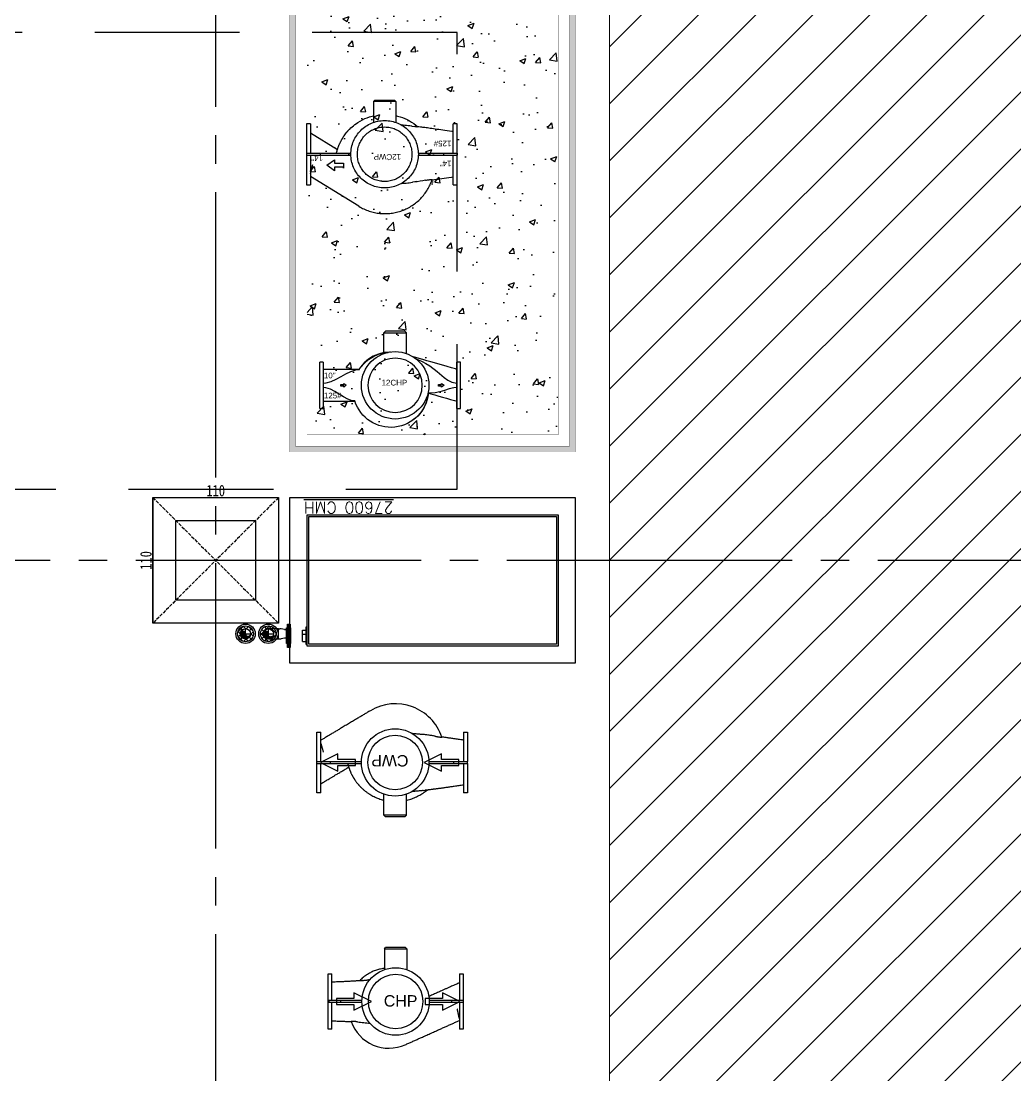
# Model space of a CAD drawing. Extents: x -18489 to 195597, y -1599 to 112111.
# Drawn here: x -16369 to -15498, y 2332 to 3255 of the extents above; entities that cross this region are included whole.
import ezdxf
from ezdxf.enums import TextEntityAlignment as Align

# ---------------------------------------------------------------- set-up
doc = ezdxf.new("R2010")
doc.units = 0
doc.header["$LTSCALE"] = 100
for name, pattern in [('188K-SM-03-F10-MECH-EQ-Y2257103$0$Micron CUP L10 HVAC EQU$0$DASHED', [19.05, 12.7, -6.35]), ('X-CUB3-L10$0$COL-CEN-LIN', [3.25, 2.5, -0.25, 0.25, -0.25]), ('X-CUB3-L10$0$HIDDEN', [0.4, 0.3, -0.1])]:
    doc.linetypes.add(name, pattern=pattern)
for name, color, linetype in [('188K-SM-03-F10-MECH-EQ-Y2257103$0$0 Xref', 8, 'Continuous'), ('188K-SM-03-F10-MECH-EQ-Y2257103$0$M-EQU-FOUNDATION', 8, 'Continuous'), ('188K-SM-03-F10-MECH-EQ-Y2257103$0$Micron CUP L10 CDA EQU$0$M MOVE-IN AREA', 8, 'Continuous'), ('188K-SM-03-F10-MECH-EQ-Y2257103$0$Micron CUP L10 HVAC EQU$0$M-EQU-FUTURE', 254, 'Continuous'), ('188K-SM-03-F10-MECH-EQ-Y2257103$0$Micron CUP L10 HVAC EQU$0$M-FUTURE-EQU', 253, '188K-SM-03-F10-MECH-EQ-Y2257103$0$Micron CUP L10 HVAC EQU$0$DASHED'), ('188K-SM-03-F10-MECH-EQ-Y2257103$0$Micron CUP L10 HVAC EQU$0$M-MECH-EQU', 136, 'Continuous'), ('188K-SM-03-F10-MECH-EQ-Y2257103$0$Micron CUP L10 HVAC EQU$0$M-PHASE1 AREA', 252, 'Continuous'), ('X-CUB3-L10$0$CCL', 8, 'X-CUB3-L10$0$COL-CEN-LIN'), ('X-CUB3-L10$0$COL', 8, 'Continuous'), ('X-CUB3-L10$0$COL-S', 8, 'Continuous')]:
    doc.layers.add(name, color=color, linetype=linetype)
doc.styles.add('188K-SM-03-F10-MECH-EQ-Y2257103$0$Micron CUP L10 HVAC EQU$0$AA-TXT', font='simplex.shx', dxfattribs={"bigfont": 'china.shx'})
doc.styles.add('188K-SM-03-F10-MECH-EQ-Y2257103$0$Micron CUP L10 HVAC EQU$0$Standard', font='arial.ttf')
doc.styles.add('X-CUB3-L10$0$DIM', font='', dxfattribs={"width": 0.8})
doc.styles.get('X-CUB3-L10$0$DIM').set_extended_font_data('MingLiU')
doc.dimstyles.new('X-CUB3-L10$0$JJP_005_defpoint', dxfattribs={"dimtxt": 20, "dimasz": 0.5, "dimexe": 0.5, "dimexo": 0.5, "dimgap": 0.5, "dimtad": 1, "dimdsep": 46, "dimtxsty": 'X-CUB3-L10$0$DIM', "dimblk": 'X-CUB3-L10$0$_None', "dimcen": 10, "dimclrd": 256, "dimclre": 256, "dimclrt": 256, "dimadec": 0, "dimazin": 0, "dimtfac": 1, "dimtix": 1, "dimtmove": 2, "dimatfit": 3, "dimldrblk": 'X-CUB3-L10$0$_None', "dimfxl": 0.5, "dimtolj": 1, "dimtzin": 0, "dimarcsym": 0})

# ---------------------------------------------------------------- blocks, each defined once
blk = doc.blocks.new('*D439')
at = {"layer": 'DefPoints', "lineweight": -2, "transparency": 16777216}
blk.add_line((0, 0), (110, 0), dxfattribs=at)
at = {"layer": 'DefPoints', "color": 0, "transparency": 16777216}
for p in [(0, 0), (110, 0), (110, 0)]:
    blk.add_point(p, dxfattribs=at)
at = {"layer": 'DefPoints', "transparency": 16777216, "insert": (55, 6.07), "char_height": 10, "attachment_point": 5, "style": 'X-CUB3-L10$0$DIM'}
blk.add_mtext('\\A1;110', dxfattribs=at)
blk = doc.blocks.new('X-CUB3-L10$0$_None')
blk = doc.blocks.new('*D440')
at = {"layer": 'DefPoints', "lineweight": -2, "transparency": 16777216}
blk.add_line((0, 0), (0, -110), dxfattribs=at)
at = {"layer": 'DefPoints', "color": 0, "transparency": 16777216}
for p in [(0, 0), (0, -110), (0, -110)]:
    blk.add_point(p, dxfattribs=at)
at = {"layer": 'DefPoints', "transparency": 16777216, "insert": (-6.07, -55), "char_height": 10, "attachment_point": 5, "rotation": 90, "style": 'X-CUB3-L10$0$DIM'}
blk.add_mtext('\\A1;110', dxfattribs=at)
blk = doc.blocks.new('188K-SM-03-F10-MECH-EQ-Y2257103$0$Micron CUP L10 HVAC EQU$0$ARROW')
for p, q in [((-0.98, 3.35), (-0.99, 4.64)), ((-0.99, 4.64), (2, 2.52)), ((-1, 1.71), (-0.98, 1.71)), ((-0.97, 0.46), (-0.98, 1.71)), ((2, 2.52), (-0.97, 0.46)), ((-0.97, 0.46), (-0.97, 0.46))]:
    blk.add_line(p, q)
blk.add_lwpolyline([(-1, 1.71), (-4.4, 1.71), (-4.4, 3.35), (-1, 3.35)])
blk = doc.blocks.new('188K-SM-03-F10-MECH-EQ-Y2257103$0$Micron CUP L10 HVAC EQU$0$A$C081C243A')
for p, q in [((59.9, 65.93), (58.47, 64.5)), ((76.72, 65.93), (59.9, 65.93)), ((76.72, 65.93), (78.15, 64.5)), ((58.47, 46.46), (58.47, 64.5)), ((58.47, 64.5), (78.15, 64.5)), ((78.15, 46.46), (78.15, 64.5)), ((2.27, -1.7), (2.27, 38.94)), ((5.29, 38.94), (2.27, 38.94)), ((5.29, 38.94), (5.29, -1.7)), ((122.44, -1.69), (122.44, 38.95)), ((125.46, 38.95), (122.44, 38.95)), ((125.46, -1.69), (125.46, 38.95)), ((2.27, -1.7), (5.29, -1.7)), ((122.44, -1.69), (125.46, -1.69))]:
    blk.add_line(p, q)
for points in [[(63.96, 47.83), (63.26, 47.81), (58.39, 47.27), (53.66, 46.01), (49.14, 44.05), (44.96, 41.43), (41.25, 38.26), (38.04, 34.57), (37.25, 33.47), (36.87, 32.9), (36.78, 32.76), (36.75, 32.71)], [(36.95, 32.57), (36.98, 32.63), (37.08, 32.77), (37.45, 33.33), (38.23, 34.42), (41.42, 38.09), (45.1, 41.24), (49.26, 43.83), (53.74, 45.78), (58.44, 47.03), (62.2, 47.51)], [(122.44, 32.6), (121.13, 32.97), (117.54, 33.99), (113.95, 35.02), (106.77, 37.07), (99.61, 39.12), (96.03, 40.14), (92.43, 41.17), (85.24, 43.23), (84.16, 43.54)], [(86.66, 41.76), (91.93, 39.4), (95.33, 37.69), (98.66, 35.79), (104.97, 30.78), (111.2, 25.39), (114.43, 23.12), (117.83, 21.43), (122.44, 20.46)], [(36.54, 32.59), (36.52, 32.59), (35.98, 32.59), (33.81, 32.59), (29.47, 32.59), (25.22, 32.59), (20.94, 32.59), (16.6, 32.59), (12.3, 32.59), (8.01, 32.59), (5.29, 32.59)], [(5.29, 20.53), (8.01, 20.78), (12.3, 22.05), (16.6, 24.06), (20.94, 26.44), (25.22, 28.82), (29.47, 30.83), (33.81, 32.1), (35.98, 32.34), (36.52, 32.35), (36.54, 32.35)], [(36.75, 32.71), (36.74, 32.7), (36.72, 32.67), (36.69, 32.65), (36.66, 32.62), (36.62, 32.61), (36.58, 32.6), (36.56, 32.6), (36.54, 32.59)], [(36.54, 32.59), (36.54, 32.52), (36.54, 32.35)], [(36.54, 32.35), (36.57, 32.35), (36.63, 32.36), (36.71, 32.38), (36.77, 32.41), (36.84, 32.45), (36.9, 32.51), (36.94, 32.55), (36.95, 32.57)], [(36.75, 32.71), (36.81, 32.67), (36.95, 32.57)], [(33, 4.9), (30.67, 5.15), (26.84, 6.42), (23.01, 8.43), (19.19, 10.81), (15.36, 13.19), (11.53, 15.2), (7.7, 16.47), (5.29, 16.72)], [(97.38, 11.82), (99.56, 11.2), (103.01, 10.21), (106.46, 9.22), (109.91, 8.24), (113.36, 7.25), (116.81, 6.26), (120.26, 5.28), (122.44, 4.66)], [(122.44, 16.66), (119.71, 16.4), (115.71, 15.46), (111.6, 14.15), (107.5, 12.85), (103.49, 11.9), (99.69, 11.67), (97.4, 12.06)], [(5.29, 4.65), (7.7, 4.65), (11.53, 4.65), (15.36, 4.65), (19.19, 4.65), (23.01, 4.65), (26.84, 4.65), (30.67, 4.65), (33.08, 4.65)]]:
    blk.add_lwpolyline(points)
blk.add_circle((68.31, 18.63), 29.53)
at = {"extrusion": (0, 0, -1)}
blk.add_circle((-68.31, 18.63), 23.79, dxfattribs=at)
for start, end in [(185.20867, 342.51957), (184.782, 245.57756)]:
    blk.add_arc((-64.5, 14.82), 33.02, start, end, dxfattribs=at)
at = {"xscale": 0.7619999999999933, "yscale": 0.7619999999999933, "zscale": 0.7619999999999933}
for p in [(24, 16.72), (109.72, 16.72)]:
    blk.add_blockref('188K-SM-03-F10-MECH-EQ-Y2257103$0$Micron CUP L10 HVAC EQU$0$ARROW', p, dxfattribs=at)
at = {"style": '188K-SM-03-F10-MECH-EQ-Y2257103$0$Micron CUP L10 HVAC EQU$0$Standard'}
for s, p in [('10"', (5.85, 24.74)), ('12CHP', (56.37, 18.49)), ('125#', (5.85, 7.15))]:
    blk.add_text(s, height=5, dxfattribs=at).set_placement(p)
blk = doc.blocks.new('188K-SM-03-F10-MECH-EQ-Y2257103$0$Micron CUP L10 HVAC EQU$0$A$C2DAD0999')
for p, q in [((25.4, 132.08, 0), (25.4, 128.57, 0)), ((51.27, 132.08, 0), (25.4, 132.08, 0)), ((52.87, 132.08, 0), (51.27, 132.08, 0)), ((51.27, 132.08, 0), (51.27, 120.01, 0)), ((52.87, 132.08, 0), (52.87, 120.01, 0)), ((78.74, 132.08, 0), (52.87, 132.08, 0)), ((78.74, 128.57, 0), (78.74, 132.08, 0)), ((6.45, 86.04, 0), (32.62, 128.57, 0)), ((51.27, 128.57, 0), (25.4, 128.57, 0)), ((35.31, 128.57, 0), (43.18, 126.35, 0)), ((78.74, 128.57, 0), (52.87, 128.57, 0)), ((70.72, 128.57, 0), (56.13, 104.87, 0)), ((52.87, 120.01, 0), (51.27, 120.01, 0)), ((51.27, 120.01, 0), (51.27, 93.02, 0)), ((52.87, 120.01, 0), (52.87, 93.02, 0)), ((98.25, 73.34, 0), (79.91, 73.34, 0)), ((98.25, 53.66, 0), (98.25, 73.34, 0)), ((99.38, 72.21, 0), (98.25, 73.34, 0)), ((99.38, 72.21, 0), (99.38, 54.79, 0)), ((98.25, 53.66, 0), (79.91, 53.66, 0)), ((98.25, 53.66, 0), (99.38, 54.79, 0)), ((27.75, 37.13, 0), (27.75, 37.11, 0)), ((76.39, 37.1, 0), (76.39, 37.13, 0)), ((51.27, 33.98, 0), (51.27, 12.06, 0)), ((52.87, 33.98, 0), (52.87, 12.06, 0)), ((76.11, 34.46, 0), (76.08, 34.43, 0)), ((52.87, 12.06, 0), (51.27, 12.06, 0)), ((51.27, 12.06, 0), (51.27, 0, 0)), ((52.87, 12.06, 0), (52.87, 0, 0)), ((25.4, 3.51, 0), (25.4, 0, 0)), ((25.4, 3.51, 0), (51.27, 3.51, 0)), ((52.87, 3.51, 0), (78.74, 3.51, 0)), ((78.74, 0, 0), (78.74, 3.51, 0)), ((25.4, 0, 0), (51.27, 0, 0)), ((52.87, 0, 0), (51.27, 0, 0)), ((52.87, 0, 0), (78.74, 0, 0))]:
    blk.add_line(p, q)
at = {"elevation": 0, "flags": 128}
for points in [[(52.87, 105.72), (53.57, 105.56), (54.25, 105.39), (54.92, 105.22), (55.61, 105.02), (56.25, 104.83), (56.91, 104.62), (57.59, 104.4), (58.29, 104.15), (58.68, 104.01), (59.07, 103.86), (59.49, 103.7), (59.91, 103.53), (60.35, 103.35), (60.8, 103.15), (61.13, 103.01), (61.6, 102.8), (62.14, 102.54), (62.77, 102.24), (63.46, 101.89), (63.92, 101.65), (64.33, 101.43), (64.71, 101.22), (65.06, 101.02), (65.37, 100.84), (65.65, 100.68), (65.9, 100.53), (66.25, 100.32), (66.62, 100.09), (66.99, 99.86), (67.33, 99.63), (67.67, 99.41), (67.99, 99.19), (68.3, 98.98), (69.19, 98.34), (70.03, 97.71), (70.84, 97.08), (71.37, 96.64), (71.89, 96.2), (72.01, 96.1), (72.13, 95.99), (72.24, 95.89), (72.36, 95.79), (72.48, 95.68), (72.6, 95.57), (72.72, 95.47), (72.89, 95.31), (73.19, 95.03), (73.35, 94.88), (73.64, 94.6), (73.92, 94.33), (74.16, 94.1), (75.24, 92.98), (76.18, 91.95), (77.08, 90.89), (78.11, 89.59), (79.09, 88.25), (80.01, 86.88), (81.19, 84.95), (82.27, 82.97), (83.24, 80.93), (84.1, 78.84), (84.86, 76.71), (85.5, 74.54), (85.79, 73.34)], [(26.53, 48.71), (26.59, 47.83), (26.72, 46.21), (26.86, 44.66), (27, 43.26), (27.14, 41.91), (27.31, 40.48), (27.47, 39.17)], [(85.91, 53.66), (85.57, 52.2), (84.94, 50.03), (84.2, 47.9), (83.35, 45.81), (82.39, 43.76), (81.32, 41.77), (80.16, 39.83), (78.89, 37.96), (77.53, 36.16), (76.08, 34.43)], [(76.72, 39.6), (76.78, 40.02), (76.94, 41.4), (77.1, 42.81), (77.24, 44.24), (77.37, 45.69), (77.51, 47.3), (77.61, 48.69)], [(28.07, 35.17), (27.85, 36.51), (27.52, 38.86), (27.48, 39.17)], [(29.21, 27.58), (28.77, 30.04), (28.38, 32.5), (28.02, 34.97), (27.76, 37.11)], [(76.72, 39.6), (76.69, 39.33), (76.36, 36.97), (76.07, 35.16)], [(76.08, 34.43), (76.08, 34.45), (76.08, 34.52), (76.09, 34.6), (76.1, 34.7), (76.12, 34.82), (76.13, 34.98), (76.16, 35.15), (76.18, 35.35), (76.21, 35.58), (76.23, 35.82), (76.31, 36.45), (76.38, 37.1)], [(71.86, 3.51), (72.01, 4.61), (72.32, 6.77), (72.62, 8.84), (72.9, 10.8), (73.16, 12.61), (73.41, 14.33), (73.65, 15.95), (73.87, 17.47), (74.12, 19.17), (74.35, 20.75), (74.55, 22.22), (74.74, 23.58), (74.92, 24.86), (75.08, 26.04), (75.23, 27.14), (75.36, 28.16), (75.48, 29.12), (75.6, 30.07), (75.72, 31.05), (75.84, 32.04), (76.02, 33.64), (76.11, 34.46)], [(29.21, 27.58), (29.37, 26.73), (29.53, 25.9), (29.67, 25.09), (29.77, 24.53), (29.86, 24.01), (29.93, 23.53), (29.99, 23.09), (30.03, 22.7), (30.06, 22.38), (30.06, 22.17), (30.05, 22.02), (30.03, 21.92), (29.99, 21.9)], [(29.61, 22.02), (29.74, 21.13), (29.94, 19.75), (30.15, 18.29), (30.37, 16.73), (30.62, 15.07), (30.88, 13.27), (31.16, 11.35), (31.46, 9.3), (31.77, 7.14), (32.09, 4.87), (32.28, 3.51)], [(29.99, 21.9), (29.82, 21.96), (29.69, 22), (29.63, 22.02), (29.62, 22.02)]]:
    blk.add_lwpolyline(points, dxfattribs=at)
for radius in [29.53, 23.87]:
    blk.add_circle((52.07, 63.5, 0), radius)
blk.add_arc((43.5, 63.25, 0), 43.5, 148.39686, 251.91457)
at = {"xscale": 2.286000000000058, "yscale": 2.286000000000058, "zscale": 2.286000000000058, "rotation": 90}
blk.add_blockref('188K-SM-03-F10-MECH-EQ-Y2257103$0$Micron CUP L10 HVAC EQU$0$ARROW', (48.26, 109.57, 0), dxfattribs=at)
at = {"style": '188K-SM-03-F10-MECH-EQ-Y2257103$0$Micron CUP L10 HVAC EQU$0$Standard'}
for s, p in [('14"', (51.14, 117.51, 0)), ('12CWP', (52.2, 49.06, 0)), ('125#', (64, 4.96, 0)), ('14"', (46.42, 4.96, 0))]:
    blk.add_text(s, height=5, rotation=90, dxfattribs=at).set_placement(p)
blk = doc.blocks.new('188K-SM-03-F10-MECH-EQ-Y2257103$0$Micron CUP L10 HVAC EQU$0$A$C63385323')
for p, q in [((0, -44.5), (0, 44.5)), ((0, 44.3), (11.4, 44.3)), ((51.2, 38.2), (22, 43.4)), ((73.6, 37.2), (61.8, 37.2)), ((73.6, 37.2), (73.6, -37.2)), ((0, -44.3), (11.4, -44.3)), ((51.2, -38.2), (22, -43.4)), ((73.6, -37.2), (61.8, -37.2))]:
    blk.add_line(p, q)
for centre, start, end in [((11.4, -15.7), 79.85913, 90), ((61.8, 97.2), 259.85913, 270), ((11.4, 15.7), 270, 280.14087), ((61.8, -97.2), 90, 100.14087)]:
    blk.add_arc(centre, 60, start, end)
blk = doc.blocks.new('188K-SM-03-F10-MECH-EQ-Y2257103$0$Micron CUP L10 HVAC EQU$0$A$C0c53ceb0')
at = {"layer": '188K-SM-03-F10-MECH-EQ-Y2257103$0$Micron CUP L10 HVAC EQU$0$M-PHASE1 AREA'}
h = blk.add_hatch(dxfattribs=at)
h.set_pattern_fill('ANSI37', color=256, scale=10)
h.set_pattern_definition([(45, (165860.614, -11772.52), (-22.4506403, 22.4506403), []), (135, (165860.614, -11772.52), (-22.4506403, -22.4506403), [])])
edge = h.paths.add_edge_path(flags=17)
edge.add_arc((-288.60828, 18007.39594), 44.45, 0, 360)
edge = h.paths.add_edge_path()
edge.add_arc((-288.60828, 18007.39594), 69.45, 0, 360)
h = blk.add_hatch(dxfattribs=at)
h.set_pattern_fill('ANSI31', color=256, scale=1.975806, angle=-90, style=0)
h.set_pattern_definition([(135, (22274.571, -19442.7775), (-4.435812, -4.435812), [])])
h.paths.add_polyline_path([(-333.05828, 18007.39594, -1), (-288.60828, 18007.39594, 1), (-244.15828, 18007.39594, -0.4142135624), (-288.60828, 17962.94594, -0.4142135624)])
h = blk.add_hatch(dxfattribs=at)
h.set_pattern_fill('ANSI37', color=256, scale=10)
h.set_pattern_definition([(45, (165860.614, -11772.52), (-22.4506403, 22.4506403), []), (135, (165860.614, -11772.52), (-22.4506403, -22.4506403), [])])
edge = h.paths.add_edge_path(flags=17)
edge.add_arc((-88.60828, 18007.39594), 44.45, 0, 360)
edge = h.paths.add_edge_path()
edge.add_arc((-88.60828, 18007.39594), 69.45, 0, 360)
h = blk.add_hatch(dxfattribs=at)
h.set_pattern_fill('ANSI31', color=256, scale=1.975806, angle=-90, style=0)
h.set_pattern_definition([(135, (22474.571, -19442.7775), (-4.435812, -4.435812), [])])
h.paths.add_polyline_path([(-133.05828, 18007.39594, -1), (-88.60828, 18007.39594, 1), (-44.15828, 18007.39594, -0.4142135624), (-88.60828, 17962.94594, -0.4142135624)])
for p, q in [((-337.21939, 18007.39594), (-239.99717, 18007.39594)), ((-288.60828, 17958.78483), (-288.60828, 18056.00706)), ((-137.21939, 18007.39594), (-39.99717, 18007.39594)), ((-88.60828, 17958.78483), (-88.60828, 18056.00706)), ((209.75612, 18004.82392), (238.67382, 18004.82392)), ((336.26069, 17146.60403), (371.318, 17146.60403)), ((336.26069, 16887.86586), (336.26069, 17146.60403)), ((371.318, 16887.86586), (371.318, 17146.60403)), ((1285.76225, 17123.10222), (1285.80411, 17123.09806)), ((1622.20338, 17146.60403), (1657.26069, 17146.60403)), ((1622.20338, 17146.60403), (1622.20338, 16887.86586)), ((1657.26069, 17146.60403), (1657.26069, 16887.86586)), ((520.94296, 16956.07519), (368.51988, 16879.86365)), ((520.94296, 16905.26749), (520.94296, 16956.07519)), ((673.36604, 16905.26749), (520.94296, 16905.26749)), ((673.36604, 16854.4598), (673.36604, 16905.26749)), ((1427.6689, 16956.07519), (1275.24583, 16879.86365)), ((1427.6689, 16905.26749), (1427.6689, 16956.07519)), ((1580.09198, 16905.26749), (1427.6689, 16905.26749)), ((1580.09198, 16854.4598), (1580.09198, 16905.26749)), ((336.26069, 16871.86144), (336.26069, 16887.86586)), ((336.26069, 16887.86586), (456.92896, 16887.86586)), ((336.26069, 16613.12326), (336.26069, 16871.86144)), ((336.26069, 16871.86144), (456.92896, 16871.86144)), ((368.51988, 16879.86365), (520.94296, 16803.65211)), ((371.318, 16613.12326), (371.318, 16871.86144)), ((456.92896, 16871.86144), (456.92896, 16887.86586)), ((456.92896, 16887.86586), (726.95326, 16887.86586)), ((456.92896, 16871.86144), (726.95326, 16871.86144)), ((520.94296, 16803.65211), (520.94296, 16854.4598)), ((520.94296, 16854.4598), (673.36604, 16854.4598)), ((1275.24583, 16879.86365), (1427.6689, 16803.65211)), ((1317.37581, 16887.86586), (1536.59242, 16887.86586)), ((1317.37581, 16871.86144), (1536.59242, 16871.86144)), ((1427.6689, 16803.65211), (1427.6689, 16854.4598)), ((1427.6689, 16854.4598), (1580.09198, 16854.4598)), ((1536.59242, 16871.86144), (1536.59242, 16887.86586)), ((1536.59242, 16887.86586), (1657.26069, 16887.86586)), ((1536.59242, 16871.86144), (1657.26069, 16871.86144)), ((1622.20338, 16871.86144), (1622.20338, 16613.12326)), ((1657.26069, 16871.86144), (1657.26069, 16887.86586)), ((1657.26069, 16871.86144), (1657.26069, 16613.12326)), ((1285.81909, 16636.63073), (1285.76233, 16636.62508)), ((1300.92316, 16638.17781), (1301.19195, 16638.40475)), ((371.318, 16613.12326), (336.26069, 16613.12326)), ((923.72463, 16418.0376), (923.72463, 16601.43355)), ((1120.60444, 16418.0376), (1120.60444, 16601.43355)), ((1657.26069, 16613.12326), (1622.20338, 16613.12326)), ((1120.60444, 16418.0376), (923.72463, 16418.0376)), ((935.04522, 16406.71701), (923.72463, 16418.0376)), ((935.04522, 16406.71701), (1109.28385, 16406.71701)), ((1120.60444, 16418.0376), (1109.28385, 16406.71701)), ((927.73885, 15247.19284), (939.05677, 15258.51075)), ((927.73885, 15247.19284), (1124.57219, 15247.19284)), ((927.73885, 15247.19284), (927.73885, 15063.84018)), ((1113.25427, 15258.51075), (939.05677, 15258.51075)), ((1113.25427, 15258.51075), (1124.57219, 15247.19284)), ((1124.57219, 15247.19284), (1124.57219, 15063.84018)), ((435.65552, 15026.75538), (467.40283, 15026.75538)), ((435.65552, 14544.19624), (435.65552, 15026.75538)), ((467.40283, 14793.47613), (467.40283, 15026.75538)), ((800.89544, 14976.30373), (789.50182, 14974.8846)), ((1584.90821, 15026.75538), (1616.65552, 15026.75538)), ((1584.90821, 15026.75538), (1584.90821, 14793.47613)), ((1616.65552, 15026.75538), (1616.65552, 14793.47613)), ((442.00498, 14793.47613), (442.00498, 14777.47548)), ((543.59638, 14793.47613), (442.00498, 14793.47613)), ((543.59638, 14777.47548), (442.00498, 14777.47548)), ((467.40283, 14544.19624), (467.40283, 14777.47548)), ((508.89379, 14810.87366), (508.89379, 14760.07796)), ((661.28088, 14810.87366), (508.89379, 14810.87366)), ((731.01393, 14793.47613), (543.59638, 14793.47613)), ((543.59638, 14793.47613), (543.59638, 14777.47548)), ((731.01393, 14777.47548), (543.59638, 14777.47548)), ((813.66798, 14785.47581), (661.28088, 14861.66936)), ((661.28088, 14861.66936), (661.28088, 14810.87366)), ((661.28088, 14709.28226), (813.66798, 14785.47581)), ((1284.78676, 14810.87366), (1284.78676, 14760.07796)), ((1437.17386, 14810.87366), (1284.78676, 14810.87366)), ((1515.06412, 14793.47613), (1321.29711, 14793.47613)), ((1515.06412, 14777.47548), (1321.29711, 14777.47548)), ((1589.56096, 14785.47581), (1437.17386, 14861.66936)), ((1437.17386, 14861.66936), (1437.17386, 14810.87366)), ((1437.17386, 14709.28226), (1589.56096, 14785.47581)), ((1515.06412, 14793.47613), (1515.06412, 14777.47548)), ((1616.65552, 14793.47613), (1515.06412, 14793.47613)), ((1616.65552, 14777.47548), (1515.06412, 14777.47548)), ((1584.90821, 14777.47548), (1584.90821, 14544.19624)), ((1616.65552, 14793.47613), (1616.65552, 14777.47548)), ((1616.65552, 14777.47548), (1616.65552, 14544.19624)), ((508.89379, 14760.07796), (661.28088, 14760.07796)), ((661.28088, 14760.07796), (661.28088, 14709.28226)), ((1284.78676, 14760.07796), (1437.17386, 14760.07796)), ((1437.17386, 14760.07796), (1437.17386, 14709.28226)), ((792.64715, 14595.63647), (801.07484, 14594.57918)), ((467.40283, 14544.19624), (435.65552, 14544.19624)), ((1616.65552, 14544.19624), (1584.90821, 14544.19624))]:
    blk.add_line(p, q, dxfattribs=at)
for points in [[(100, 17750), (100, 19200), (2600, 19200), (2600, 17750)], [(250, 17900), (250, 19050), (2450, 19050), (2450, 17900)], [(265, 17915), (265, 19035), (2435, 19035), (2435, 17915)], [(78.06379, 17956.5095), (71.39172, 17956.5095), (71.39172, 18058.28238), (78.06379, 18058.28238)], [(78.06379, 17921.71762), (71.39172, 17921.71762), (71.39172, 18023.4905), (78.06379, 18023.4905)], [(90.57392, 17922.57479), (78.06379, 17922.57479), (78.06379, 18092.2171), (90.57392, 18092.2171)], [(90.57392, 17887.7829), (78.06379, 17887.7829), (78.06379, 18057.42521), (90.57392, 18057.42521)], [(103.08405, 17922.57479), (90.57392, 17922.57479), (90.57392, 18092.2171), (103.08405, 18092.2171)], [(103.08405, 17887.7829), (90.57392, 17887.7829), (90.57392, 18057.42521), (103.08405, 18057.42521)], [(109.75612, 18058.28238), (103.08405, 18058.28238), (103.08405, 17956.5095), (109.75612, 17956.5095)], [(109.75612, 18023.4905), (103.08405, 18023.4905), (103.08405, 17921.71762), (109.75612, 17921.71762)]]:
    blk.add_lwpolyline(points, close=True, dxfattribs=at)
blk.add_lwpolyline([(-88.60828, 17962.94594), (0.29172, 17962.94594), (0.29172, 18051.84594), (-88.60828, 18051.84594, 1)], format="xyb", close=True, dxfattribs=at)
for points in [[(209.75612, 17940.38419), (209.75612, 18039.61581), (238.67382, 18039.61581)], [(250, 18065), (238.67382, 18065), (238.67382, 17915), (250, 17915)], [(209.75612, 17940.38419), (238.67382, 17940.38419)]]:
    blk.add_lwpolyline(points, dxfattribs=at)
for centre, radius in [((-288.60828, 18007.39594), 84.82115), ((-288.60828, 18007.39594), 69.45), ((-288.60828, 18007.39594), 44.45), ((-88.60828, 18007.39594), 84.82115), ((-88.60828, 18007.39594), 69.45), ((-88.60828, 18007.39594), 44.45), ((1022.16454, 16879.86365), 295.31971), ((1022.16454, 16879.86365), 238.71677), ((1026.15552, 14785.47581), 295.25), ((1026.15552, 14785.47581), 238.66042)]:
    blk.add_circle(centre, radius, dxfattribs=at)
for centre, radius, start, end in [((-310.83328, 18007.39594), 22.225, 0, 180), ((-266.38328, 18007.39594), 22.225, 180, 0), ((-110.83328, 18007.39594), 22.225, 0, 180), ((1024.70492, 16965.60163), 428.37236, 18.473154779, 120.853849818), ((967.3595, 14726.67979), 350.87129, 199.499379664, 294.14226448)]:
    blk.add_arc(centre, radius, start, end, dxfattribs=at)
for points, knots in [([(805.01418, 17333.34999), (795.80976, 17327.85132), (777.39067, 17316.84786), (749.77371, 17300.34965), (722.16209, 17283.85463), (694.55499, 17267.3623), (664.09563, 17249.16606), (630.79692, 17229.2736), (594.66397, 17207.68799), (561.35559, 17187.78976), (530.86596, 17169.57543), (503.20468, 17153.05074), (475.54077, 17136.52448), (447.87341, 17119.99616), (420.20115, 17103.46492), (394.68187, 17088.21984), (378.38261, 17078.48276), (371.318, 17074.2624)], [0, 0, 0, 0, 0.063291521, 0.126653513, 0.1901291803, 0.253736821, 0.3174741179, 0.4011026533, 0.4848488716, 0.5686211436, 0.6326903251, 0.6966793977, 0.7605572643, 0.8243050102, 0.8879201623, 0.9514210159, 1, 1, 1, 1]), ([(1170.36331, 17135.18978), (1172.88665, 17135.00733), (1181.26463, 17134.40154), (1195.11293, 17133.26523), (1211.62008, 17131.8046), (1227.23113, 17130.28095), (1242.62219, 17128.62788), (1255.03611, 17127.19864), (1262.47436, 17126.2317), (1264.67715, 17125.94534)], [0, 0, 0, 0, 0.0800094591, 0.2656467244, 0.4393787178, 0.6041342539, 0.7618965277, 0.9294873122, 1, 1, 1, 1]), ([(1305.87347, 17119.93557), (1301.44011, 17120.66181), (1288.85707, 17122.7231), (1275.09223, 17124.68486), (1265.75139, 17125.81005), (1264.65563, 17125.94204)], [0, 0, 0, 0, 0.3244050141, 0.9207469901, 1, 1, 1, 1]), ([(1373.82717, 17109.36787), (1363.70562, 17111.21096), (1343.4574, 17114.89809), (1314.10072, 17119.43562), (1294.84529, 17121.90374), (1285.7995, 17123.06321)], [0, 0, 0, 0, 0.34638468491, 0.69294534413, 1, 1, 1, 1]), ([(1373.82717, 17109.36787), (1377.37782, 17108.69567), (1380.87806, 17108.02927), (1387.781, 17106.72139), (1391.18375, 17106.07982), (1395.37232, 17105.30528), (1396.20676, 17105.15177), (1397.86889, 17104.84789), (1398.69871, 17104.69716), (1401.15978, 17104.25354), (1402.7606, 17103.96959), (1407.44127, 17103.15698), (1410.40079, 17102.6672), (1413.87344, 17102.13709), (1414.55863, 17102.0349), (1415.89203, 17101.8412), (1416.54042, 17101.74964), (1418.43064, 17101.49099), (1419.61766, 17101.33989), (1421.84219, 17101.08147), (1422.87972, 17100.97415), (1424.31792, 17100.84724), (1424.77759, 17100.81062), (1425.65595, 17100.74903), (1426.07612, 17100.72401), (1428.04768, 17100.62977), (1429.21664, 17100.6518), (1430.17117, 17100.78765), (1430.33648, 17100.82027), (1430.61491, 17100.89626), (1430.72822, 17100.93975), (1430.98604, 17101.08514), (1431.04904, 17101.2016), (1431.0042, 17101.33582)], [0, 0, 0, 0, 0.125, 0.125, 0.25, 0.25, 0.28125, 0.28125, 0.3125, 0.3125, 0.375, 0.375, 0.5, 0.5, 0.53125, 0.53125, 0.5625, 0.5625, 0.625, 0.625, 0.6875, 0.6875, 0.71875, 0.71875, 0.75, 0.75, 0.875, 0.875, 0.90625, 0.90625, 0.9375, 0.9375, 1, 1, 1, 1]), ([(1431.0042, 17101.33582), (1430.78511, 17101.9882), (1430.34684, 17103.29317), (1429.89941, 17104.60011), (1429.61185, 17105.43495), (1429.58119, 17105.52342), (1429.56623, 17105.56659)], [0, 0, 0, 0, 0.2527614268, 0.5056118577, 0.7587532515, 1, 1, 1, 1]), ([(1429.56781, 17105.57796), (1429.66948, 17105.56391), (1435.2137, 17104.79767), (1445.34866, 17103.3627), (1460.27427, 17101.23884), (1474.96935, 17099.1239), (1490.61827, 17096.85624), (1507.39795, 17094.41204), (1525.37136, 17091.7872), (1544.59186, 17088.98075), (1564.97262, 17086.01363), (1586.51223, 17082.89979), (1605.71786, 17080.14307), (1617.74325, 17078.44899), (1622.20338, 17077.82068)], [0, 0, 0, 0, 0.0015821443, 0.0862705711, 0.1577779778, 0.2339638878, 0.3151157793, 0.4015121665, 0.495338753, 0.5951008017, 0.7009237907, 0.812805809, 0.9305710775, 1, 1, 1, 1]), ([(371.318, 17046.91743), (371.80425, 17045.15534), (372.76121, 17041.68746), (374.35277, 17035.91996), (375.91626, 17030.25412), (377.45443, 17024.68008), (379.10632, 17018.6939), (380.83422, 17012.4323), (382.62757, 17005.93352), (384.4106, 16999.47214), (386.36451, 16992.39149), (388.49122, 16984.6847), (390.66061, 16976.82319), (392.13035, 16971.49711), (392.87304, 16968.80572), (392.88094, 16968.77711)], [0, 0, 0, 0, 0.0895454416, 0.1762297963, 0.2634246387, 0.3338043007, 0.404448169, 0.4992930204, 0.5709364733, 0.642848536, 0.7308935794, 0.8194302465, 0.9087188383, 0.9990297283, 1, 1, 1, 1]), ([(371.318, 16693.20471), (374.39958, 16695.04563), (382.74106, 16700.02878), (396.31972, 16708.1406), (412.04546, 16717.53506), (427.76213, 16726.92411), (445.10744, 16737.28609), (464.05907, 16748.60769), (484.60895, 16760.88407), (503.55492, 16772.20228), (520.90653, 16782.56803), (536.64759, 16791.97165), (552.39287, 16801.37779), (568.1441, 16810.78748), (583.90325, 16820.20191), (599.67202, 16829.62208), (610.19849, 16835.91053), (615.45268, 16839.04935)], [0, 0, 0, 0, 0.0371861436, 0.1006583755, 0.1644793996, 0.2287037614, 0.2933227355, 0.378437029, 0.4639068903, 0.5494553381, 0.6147986023, 0.6798996962, 0.7446636179, 0.8090315268, 0.8729942136, 0.9366062014, 1, 1, 1, 1]), ([(606.71491, 16871.86144), (607.23653, 16869.58578), (608.26485, 16865.09957), (609.93197, 16858.45485), (611.68957, 16851.86029), (613.52954, 16845.38227), (615.47105, 16838.93185), (617.51781, 16832.49548), (619.74022, 16825.87597), (621.76114, 16820.17165), (623.52858, 16815.38206), (624.99889, 16811.51107), (626.56415, 16807.5093), (628.22857, 16803.37887), (629.99647, 16799.12209), (631.69163, 16795.16331), (633.47241, 16791.11356), (635.44101, 16786.75469), (637.91227, 16781.46172), (640.84635, 16775.41064), (643.74617, 16769.67654), (646.39979, 16764.61483), (648.57683, 16760.5723), (650.62125, 16756.86793), (652.5236, 16753.49674), (654.2752, 16750.45425), (655.86822, 16747.73628), (657.56083, 16744.89378), (659.47505, 16741.73617), (661.66253, 16738.20532), (663.89454, 16734.68095), (666.08887, 16731.28845), (668.24222, 16728.02608), (670.35142, 16724.89213), (673.75493, 16719.92843), (678.47319, 16713.28687), (684.62587, 16705.05815), (690.1653, 16698.00171), (695.09193, 16691.97221), (698.29538, 16688.17424), (700.39719, 16685.72998), (701.39142, 16684.58201), (702.39546, 16683.43099), (703.4094, 16682.27699), (704.43327, 16681.12009), (705.46714, 16679.96038), (706.66113, 16678.63083), (708.3985, 16676.7134), (710.29117, 16674.65472), (712.57383, 16672.20732), (714.83681, 16669.8153), (717.35846, 16667.19732), (722.52801, 16661.91744), (730.13235, 16654.47692), (740.51913, 16644.97352), (753.47938, 16633.84686), (769.71188, 16621.1074), (788.94396, 16607.69477), (808.24585, 16595.7243), (827.49457, 16585.11196), (847.26276, 16575.5035), (867.49498, 16566.91005), (888.15095, 16559.40689), (906.90257, 16553.51634), (918.87234, 16550.60673), (923.72463, 16549.42724)], [0, 0, 0, 0, 0.0144949441, 0.0285752364, 0.0425964537, 0.0570678172, 0.0707519632, 0.0849877164, 0.0997852604, 0.1151536621, 0.1236844791, 0.1325764785, 0.1418306789, 0.1514479837, 0.161429198, 0.1717750414, 0.1794954602, 0.1903064531, 0.2030632459, 0.2177660426, 0.2344149695, 0.2452522345, 0.2552958222, 0.2645457593, 0.2730020806, 0.2806648324, 0.2875340777, 0.2936099046, 0.302276285, 0.3116078191, 0.3206329488, 0.3293522489, 0.3377663569, 0.3458759821, 0.353681917, 0.3764211651, 0.397898243, 0.4187590827, 0.4327997409, 0.446571689, 0.4497017699, 0.4528485602, 0.4560122749, 0.4591931257, 0.4623913208, 0.465607065, 0.46884056, 0.4734863727, 0.4816713449, 0.4862026008, 0.4942645007, 0.5021149878, 0.5087698733, 0.5401413373, 0.568151865, 0.5961623808, 0.6461765824, 0.696190784, 0.7416593675, 0.7871279509, 0.8325965344, 0.8780651178, 0.9235337013, 0.9690021865, 1, 1, 1, 1]), ([(1120.60444, 16548.21692), (1122.57197, 16548.63507), (1131.70358, 16550.57579), (1147.74275, 16555.13926), (1168.64348, 16561.92117), (1189.14664, 16569.84985), (1209.22257, 16578.79651), (1228.81077, 16588.76792), (1247.86618, 16599.72452), (1266.32048, 16611.66055), (1284.19146, 16624.4657), (1295.52047, 16633.75447), (1301.18498, 16638.39886)], [0, 0, 0, 0, 0.0296116198, 0.137432551, 0.2452534821, 0.3530744132, 0.4608953443, 0.5687162755, 0.6765372066, 0.7843581377, 0.8921790689, 1, 1, 1, 1]), ([(1267.8357, 16634.17239), (1263.43056, 16633.6101), (1254.17522, 16632.4287), (1239.84197, 16630.7883), (1224.64746, 16629.18478), (1208.79854, 16627.66124), (1192.12693, 16626.21305), (1179.26958, 16625.16961), (1171.93014, 16624.64536), (1170.4728, 16624.54127)], [0, 0, 0, 0, 0.1364860463, 0.2867618231, 0.4426511021, 0.6049350797, 0.7746157267, 0.9552470438, 1, 1, 1, 1]), ([(1267.81145, 16634.19685), (1267.92814, 16634.21101), (1277.17343, 16635.33319), (1291.67363, 16637.48035), (1305.95764, 16639.86871), (1311.22757, 16640.74987)], [0, 0, 0, 0, 0.0080016544, 0.634012907, 1, 1, 1, 1]), ([(1301.1811, 16638.40345), (1301.13396, 16638.40267), (1301.03944, 16638.4011), (1300.26672, 16638.32078), (1299.25791, 16638.20917), (1298.1277, 16638.08064), (1296.73409, 16637.91945), (1295.07528, 16637.72541), (1293.14533, 16637.49807), (1290.96964, 16637.24071), (1288.50773, 16636.94989), (1286.80409, 16636.7476), (1285.82965, 16636.63364), (1285.8189, 16636.63238)], [0, 0, 0, 0, 0.1215718003, 0.243762854, 0.3268614174, 0.4120864974, 0.50011792, 0.593146268, 0.6889561652, 0.7881426187, 0.8912556303, 0.9988004406, 1, 1, 1, 1]), ([(1622.20338, 16681.90712), (1618.58749, 16681.39824), (1607.77139, 16679.87605), (1590.09745, 16677.34279), (1569.52665, 16674.37403), (1550.09849, 16671.54917), (1531.80768, 16668.8803), (1514.62863, 16666.37086), (1498.41408, 16664.00565), (1482.24518, 16661.65577), (1466.19062, 16659.33728), (1450.30534, 16657.06543), (1435.51595, 16654.976), (1421.74788, 16653.0587), (1408.93236, 16651.30292), (1397.00797, 16649.6981), (1385.92129, 16648.23415), (1375.59392, 16646.89729), (1365.73922, 16645.64745), (1356.04034, 16644.44356), (1346.2193, 16643.25318), (1334.24152, 16641.8369), (1319.95345, 16640.21596), (1308.1662, 16638.91829), (1301.75217, 16638.26312), (1300.92309, 16638.17844)], [0, 0, 0, 0, 0.03378364742, 0.10105573483, 0.16518864519, 0.22607432746, 0.28269288047, 0.33620468167, 0.38669888624, 0.43429458072, 0.48736752889, 0.5367727678, 0.58275635412, 0.62555319955, 0.66537951605, 0.70242837116, 0.73686754372, 0.76883903995, 0.79876975359, 0.82876884067, 0.85925681083, 0.89029396371, 0.94035257567, 0.99228998801, 1, 1, 1, 1]), ([(927.73885, 15075.20347), (923.07537, 15074.65971), (912.05276, 15073.37448), (894.84454, 15070.13214), (876.15897, 15065.67878), (857.7508, 15060.17415), (839.6698, 15053.68025), (821.97155, 15046.20435), (804.70875, 15037.77202), (787.93287, 15028.408), (771.69546, 15018.13928), (756.04018, 15007.0013), (741.03249, 14995.00976), (726.64804, 14982.26653), (717.67505, 14973.13127), (713.18856, 14968.56364)], [0, 0, 0, 0, 0.05759307665, 0.13612698693, 0.21466089721, 0.29319480748, 0.37172871776, 0.45026262804, 0.52879653832, 0.6073304486, 0.68586435888, 0.76439826916, 0.84293217944, 0.92146608972, 1, 1, 1, 1]), ([(467.40283, 14957.84303), (473.64955, 14958.03833), (487.70728, 14958.47782), (509.12984, 14959.22959), (531.21856, 14960.06188), (551.84936, 14960.90114), (571.04625, 14961.73615), (588.8594, 14962.5604), (605.46697, 14963.37393), (621.02334, 14964.17722), (635.57938, 14964.9667), (649.18737, 14965.7393), (661.80403, 14966.48624), (673.49012, 14967.20539), (684.30039, 14967.89355), (694.28278, 14968.55208), (704.23125, 14969.21833), (710.85513, 14969.69962), (714.41822, 14969.95852)], [0, 0, 0, 0, 0.0758246057, 0.1706369546, 0.2600608281, 0.3439917024, 0.4211254952, 0.4931587506, 0.5603056458, 0.6228166432, 0.6820998548, 0.7371128241, 0.7881232106, 0.8353779072, 0.8790985199, 0.9194792587, 0.9566866186, 1, 1, 1, 1]), ([(713.19351, 14968.55893), (713.18783, 14968.55202), (713.17649, 14968.53823), (713.17226, 14968.51856), (713.17745, 14968.49969), (713.19298, 14968.4817), (713.21861, 14968.46458), (713.25443, 14968.44835), (713.30042, 14968.43302), (713.3566, 14968.4186), (713.42297, 14968.40511), (713.49956, 14968.39254), (713.58637, 14968.38092), (713.6834, 14968.37026), (713.79067, 14968.36057), (713.90819, 14968.35185), (714.03597, 14968.34413), (714.17401, 14968.33742), (714.32233, 14968.33171), (714.48093, 14968.32703), (714.64982, 14968.3234), (714.82901, 14968.32081), (715.01852, 14968.31928), (715.21833, 14968.31883), (715.42848, 14968.31946), (715.99152, 14968.32386), (717.03292, 14968.34621), (718.76965, 14968.4143), (720.81363, 14968.52144), (723.73242, 14968.70469), (727.78824, 14969.00434), (733.23406, 14969.46553), (739.451, 14970.04281), (745.90553, 14970.68142), (752.4536, 14971.35493), (758.98812, 14972.04373), (765.98605, 14972.79317), (771.67207, 14973.4073), (775.88119, 14973.86254), (778.47855, 14974.14348), (781.13107, 14974.43023), (783.83906, 14974.72265), (786.60281, 14975.02059), (789.42268, 14975.3239), (792.29908, 14975.63245), (795.23244, 14975.94607), (798.22327, 14976.26477), (800.2365, 14976.47816), (801.25268, 14976.58587)], [0, 0, 0, 0, 0.0052505163, 0.010487788, 0.0157134864, 0.020929297, 0.0261369184, 0.0313380603, 0.036534442, 0.0417277905, 0.0469198384, 0.0521123226, 0.057306982, 0.062505556, 0.0677097822, 0.0729213951, 0.0781421239, 0.0833736907, 0.0886178092, 0.0938761823, 0.0991505013, 0.1044424437, 0.1097536718, 0.1150858316, 0.1204405512, 0.1258194395, 0.1563039502, 0.1872284728, 0.2188620709, 0.2514549375, 0.3088892926, 0.3691648018, 0.4331061102, 0.5013994173, 0.5589296518, 0.6195083671, 0.6833638734, 0.7507105764, 0.7735548203, 0.79684088, 0.8205764295, 0.8447692968, 0.8694275108, 0.8945593491, 0.9201733878, 0.9462785509, 0.9728841625, 1, 1, 1, 1]), ([(714.42552, 14969.85678), (714.41818, 14969.84946), (714.40097, 14969.8323), (713.62707, 14969.02247), (713.18318, 14968.55798)], [0, 0, 0, 0, 0.4264339231, 1, 1, 1, 1]), ([(1584.90821, 14949.13889), (1580.03748, 14946.9558), (1569.21932, 14942.10702), (1552.48031, 14934.60448), (1534.69388, 14926.63247), (1516.91575, 14918.66419), (1497.29651, 14909.8707), (1475.85829, 14900.26194), (1452.60936, 14889.8416), (1431.1755, 14880.23479), (1411.54703, 14871.43717), (1393.7403, 14863.45607), (1375.92908, 14855.47295), (1358.11266, 14847.4875), (1340.28545, 14839.49722), (1326.90606, 14833.50048), (1319.4684, 14830.16687), (1317.98967, 14829.50409)], [0, 0, 0, 0, 0.0538379847, 0.1195773648, 0.1856360083, 0.2520640939, 0.3188538858, 0.4067700114, 0.4950124567, 0.5833270446, 0.6507977131, 0.7180461514, 0.7849853342, 0.8515615248, 0.9177665455, 0.9836505566, 1, 1, 1, 1]), ([(1584.90821, 14635.23507), (1584.68181, 14636.29373), (1584.14697, 14638.79468), (1583.16092, 14643.40552), (1581.97497, 14648.9511), (1580.66611, 14655.07145), (1579.25571, 14661.66658), (1577.75893, 14668.66563), (1576.17967, 14676.05036), (1574.51547, 14683.8323), (1572.85399, 14691.6015), (1571.22239, 14699.23099), (1569.63426, 14706.65721), (1568.01582, 14714.22517), (1566.91883, 14719.35478), (1566.36411, 14721.94869), (1566.35716, 14721.98118)], [0, 0, 0, 0, 0.0578461322, 0.1366548862, 0.2159958022, 0.2969962995, 0.3785622963, 0.4589698671, 0.5399187722, 0.6225582006, 0.7057750576, 0.7783127614, 0.8512349751, 0.9247460265, 0.9990574218, 1, 1, 1, 1]), ([(637.92562, 14605.84389), (635.30791, 14605.99086), (627.65948, 14606.42027), (614.59459, 14607.11028), (598.32394, 14607.93374), (580.83249, 14608.7689), (562.63543, 14609.58754), (543.75899, 14610.38504), (524.25018, 14611.15819), (503.60689, 14611.91869), (484.53087, 14612.57745), (472.33856, 14612.95523), (467.40283, 14613.10816)], [0, 0, 0, 0, 0.04607303285, 0.13461632696, 0.2299214296, 0.33239021136, 0.44238771369, 0.55008137276, 0.66447619721, 0.785572927, 0.9131949656, 1, 1, 1, 1]), ([(692.10682, 14607.17528), (688.59109, 14607.64052), (685.11767, 14608.08908), (678.25504, 14608.93608), (674.86575, 14609.33464), (670.687, 14609.78646), (669.8578, 14609.87408), (668.22169, 14610.04258), (667.41336, 14610.12361), (665.01763, 14610.35669), (663.45945, 14610.49871), (658.90497, 14610.88117), (656.02724, 14611.07826), (652.65744, 14611.23767), (651.995, 14611.26515), (650.71257, 14611.31043), (650.09011, 14611.32837), (648.27881, 14611.36825), (647.14589, 14611.37626), (645.03123, 14611.35612), (644.04946, 14611.32795), (642.69501, 14611.25922), (642.26326, 14611.2319), (641.44056, 14611.16851), (641.04975, 14611.13241), (639.22672, 14610.93358), (638.1586, 14610.71466), (637.30286, 14610.38698), (637.15593, 14610.31871), (636.91131, 14610.17715), (636.8137, 14610.10379), (636.59786, 14609.87894), (636.55504, 14609.72208), (636.61239, 14609.56012)], [0, 0, 0, 0, 0.125, 0.125, 0.25, 0.25, 0.28125, 0.28125, 0.3125, 0.3125, 0.375, 0.375, 0.5, 0.5, 0.53125, 0.53125, 0.5625, 0.5625, 0.625, 0.625, 0.6875, 0.6875, 0.71875, 0.71875, 0.75, 0.75, 0.875, 0.875, 0.90625, 0.90625, 0.9375, 0.9375, 1, 1, 1, 1]), ([(636.61239, 14609.56012), (636.83066, 14608.94736), (637.26733, 14607.72144), (637.68841, 14606.56393), (637.92694, 14605.91184), (637.92848, 14605.90778), (637.92911, 14605.90613)], [0, 0, 0, 0, 0.2705698027, 0.5413148055, 0.8126154119, 1, 1, 1, 1]), ([(692.10682, 14607.17528), (710.47163, 14604.8424), (746.81468, 14600.22575), (783.23975, 14596.30867), (801.25857, 14594.37097)], [0, 0, 0, 0, 0.5053182097, 1, 1, 1, 1]), ([(1110.86716, 14406.49825), (1120.84607, 14410.97087), (1140.81458, 14419.9209), (1170.75518, 14433.3405), (1200.69022, 14446.75759), (1230.62055, 14460.17258), (1263.64299, 14474.97348), (1299.74412, 14491.15426), (1338.91856, 14508.71253), (1375.03059, 14524.8982), (1408.08628, 14539.71399), (1438.0756, 14553.15542), (1468.06766, 14566.59808), (1498.06337, 14580.04237), (1528.06397, 14593.48885), (1557.01241, 14606.46375), (1575.966, 14614.95889), (1584.90821, 14618.96685)], [0, 0, 0, 0, 0.062794566, 0.1256563142, 0.1886264389, 0.2517223947, 0.3149419819, 0.397885001, 0.4809402506, 0.5640203476, 0.6275617598, 0.6910267754, 0.7543857447, 0.8176206392, 0.8807291112, 0.9437286125, 1, 1, 1, 1])]:
    blk.add_open_spline(points, degree=3, knots=knots, dxfattribs=at)
blk.add_blockref('188K-SM-03-F10-MECH-EQ-Y2257103$0$Micron CUP L10 HVAC EQU$0$A$C63385323', (0.29172, 18007.39594), dxfattribs=at)
at = {"layer": '188K-SM-03-F10-MECH-EQ-Y2257103$0$Micron CUP L10 HVAC EQU$0$M-PHASE1 AREA', "style": '188K-SM-03-F10-MECH-EQ-Y2257103$0$Micron CUP L10 HVAC EQU$0$AA-TXT'}
blk.add_text('%%U27600 CMH', height=100, rotation=180, dxfattribs=at).set_placement((615, 19112.13433), align=Align.MIDDLE_CENTER)
at = {"layer": '188K-SM-03-F10-MECH-EQ-Y2257103$0$Micron CUP L10 HVAC EQU$0$M-PHASE1 AREA', "style": '188K-SM-03-F10-MECH-EQ-Y2257103$0$Micron CUP L10 HVAC EQU$0$Standard'}
blk.add_text('CWP', height=100, rotation=180, dxfattribs=at).set_placement((1138.74919, 16944.66112))
blk.add_text('CHP', height=100, dxfattribs=at).set_placement((922.6049, 14740.84164))
blk = doc.blocks.new('188K-SM-03-F10-MECH-EQ-Y2257103$0$Micron CUP L10 HVAC EQU')
at = {"layer": '188K-SM-03-F10-MECH-EQ-Y2257103$0$Micron CUP L10 HVAC EQU$0$M-EQU-FUTURE', "xscale": 10, "yscale": 10, "zscale": 10}
blk.add_blockref('188K-SM-03-F10-MECH-EQ-Y2257103$0$Micron CUP L10 HVAC EQU$0$A$C081C243A', (-205827.6, 22080.3), dxfattribs=at)
at = {"layer": '188K-SM-03-F10-MECH-EQ-Y2257103$0$Micron CUP L10 HVAC EQU$0$M-FUTURE-EQU', "xscale": 10, "yscale": 10, "zscale": 10, "rotation": 89.99999999999999}
blk.add_blockref('188K-SM-03-F10-MECH-EQ-Y2257103$0$Micron CUP L10 HVAC EQU$0$A$C2DAD0999', (-204601.6, 23770.6, 1960), dxfattribs=at)
at = {"layer": '188K-SM-03-F10-MECH-EQ-Y2257103$0$Micron CUP L10 HVAC EQU$0$M-MECH-EQU'}
blk.add_blockref('188K-SM-03-F10-MECH-EQ-Y2257103$0$Micron CUP L10 HVAC EQU$0$A$C0c53ceb0', (-206166.7, 2082.2), dxfattribs=at)
at = {"layer": '188K-SM-03-F10-MECH-EQ-Y2257103$0$Micron CUP L10 HVAC EQU$0$M-FUTURE-EQU', "elevation": 1960}
blk.add_lwpolyline([(-215101.6, 21358), (-204601.6, 21358), (-204601.6, 25358), (-215101.6, 25358)], close=True, dxfattribs=at)
blk = doc.blocks.new('188K-SM-03-F10-MECH-EQ-Y2257103')
at = {"layer": '188K-SM-03-F10-MECH-EQ-Y2257103$0$M-EQU-FOUNDATION'}
h = blk.add_hatch(dxfattribs=at)
h.set_pattern_fill('AR-CONC', color=256, scale=0.1)
h.set_pattern_definition([(50, (3773.521, -1210.801), (18.218467, -1.593909), [1.905, -20.955]), (355, (3773.521, -1210.8), (-3.524342, 19.105685), [1.524, -16.764058]), (100.45144, (3775.04, -1210.934), (14.694125, 17.511775), [1.619001, -17.809024]), (46.1842, (3773.521, -1205.72), (27.107904, -4.204233), [2.8575, -31.4325]), (96.63556, (3775.78, -1206.07), (23.740413, 24.742612), [2.428502, -26.71356]), (351.18415, (3773.52, -1205.72), (23.740413, 24.742612), [2.285997, -25.145973]), (21, (3776.061, -1206.991), (15.161439, -10.22652), [1.905, -20.955]), (326, (3776.061, -1206.99), (6.180203, 18.418797), [1.524, -16.764]), (71.451445, (3777.325, -1207.843), (21.341642, 8.192277), [1.619001, -17.808994]), (37.5, (3773.5214, -1210.801), (0.3088603, 8.4555039), [0, -16.5608, 0, -17.018, 0, -16.8275]), (7.5, (3773.521, -1210.801), (6.6819663, 10.0180575), [0, -9.7028, 0, -16.1798, 0, -6.4135]), (327.5, (3767.857, -1210.801), (13.5590595, -0.5728744), [0, -6.35, 0, -19.812, 0, -26.289]), (317.5, (3765.317, -1210.801), (14.812918, 2.542649), [0, -8.255, 0, -13.1572, 0, -18.669])])
h.paths.add_polyline_path([(-15888.15, 3652.46), (-15888.15, 2882.46), (-16128.15, 2882.46), (-16128.15, 3652.46)], flags=16)
h.paths.add_polyline_path([(-15883.15, 3657.46), (-15883.15, 2877.46), (-16133.15, 2877.46), (-16133.15, 3657.46)])
h = blk.add_hatch(dxfattribs=at)
h.set_pattern_fill('AR-CONC', color=256, scale=0.3)
h.set_pattern_definition([(50, (3773.52, -1210.8), (54.6554, -4.78173), [5.715, -62.865]), (355, (3773.52, -1210.8), (-10.57303, 57.31705), [4.572, -50.29218]), (100.45144, (3778.076, -1211.2), (44.08237, 52.53533), [4.857, -53.42707]), (46.1842, (3773.52, -1195.56), (81.32371, -12.6127), [8.5725, -94.2975]), (96.63556, (3780.3, -1196.61), (71.22124, 74.22784), [7.2855, -80.14068]), (351.18415, (3773.52, -1195.56), (71.22124, 74.22784), [6.858, -75.43792]), (21, (3781.14, -1199.37), (45.48432, -30.67956), [5.715, -62.865]), (326, (3781.14, -1199.37), (18.54061, 55.25639), [4.572, -50.292]), (71.45144, (3784.93, -1201.93), (64.02493, 24.57683), [4.857, -53.42698]), (37.5, (3773.521, -1210.8), (0.926581, 25.366512), [0, -49.6824, 0, -51.054, 0, -50.4825]), (7.5, (3773.52, -1210.8), (20.0459, 30.054172), [0, -29.1084, 0, -48.5394, 0, -19.2405]), (327.5, (3756.529, -1210.8), (40.677179, -1.718623), [0, -19.05, 0, -59.436, 0, -78.867]), (317.5, (3748.91, -1210.8), (44.438754, 7.62795), [0, -24.765, 0, -39.4716, 0, -56.007])])
h.paths.add_polyline_path([(-15898.15, 3642.46), (-15898.15, 2892.46), (-16118.15, 2892.46), (-16118.15, 3642.46)])
at = {"layer": '188K-SM-03-F10-MECH-EQ-Y2257103$0$M-EQU-FOUNDATION', "const_width": 0.2}
for points in [[(-15883.15, 3657.46), (-15883.15, 2877.46), (-16133.15, 2877.46), (-16133.15, 3657.46)], [(-15888.15, 3652.46), (-15888.15, 2882.46), (-16128.15, 2882.46), (-16128.15, 3652.46)], [(-15898.15, 3642.46), (-15898.15, 2892.46), (-16118.15, 2892.46), (-16118.15, 3642.46)]]:
    blk.add_lwpolyline(points, close=True, dxfattribs=at)
at = {"layer": '188K-SM-03-F10-MECH-EQ-Y2257103$0$0 Xref', "xscale": 0.1, "yscale": 0.1, "zscale": 0.1}
blk.add_blockref('188K-SM-03-F10-MECH-EQ-Y2257103$0$Micron CUP L10 HVAC EQU', (4473.52, 709.2), dxfattribs=at)
at = {"layer": '188K-SM-03-F10-MECH-EQ-Y2257103$0$Micron CUP L10 CDA EQU$0$M MOVE-IN AREA'}
h = blk.add_hatch(dxfattribs=at)
h.set_pattern_fill('JIS_WOOD', color=256, scale=50)
h.set_pattern_definition([(45, (4473.52, 709.2), (-25, 25), [])])
h.paths.add_polyline_path([(-17249.15, 7922.46), (-17249.15, 7642.46), (-15853.15, 7642.46), (-15853.15, 6432.46), (-15853.15, 789.96), (-15463.15, 789.96), (-15463.15, 6142.46), (-15463.15, 7642.46), (-14093.15, 7642.46), (-14093.15, 7922.46)])
at = {"layer": '188K-SM-03-F10-MECH-EQ-Y2257103$0$Micron CUP L10 CDA EQU$0$M MOVE-IN AREA', "const_width": 1}
blk.add_lwpolyline([(-17249.15, 7922.46), (-17249.15, 7642.46), (-15853.15, 7642.46), (-15853.15, 6432.46), (-15853.15, 6432.46), (-15853.15, 789.96), (-15463.15, 789.96), (-15463.15, 6142.46), (-15463.15, 6142.46), (-15463.15, 7642.46), (-14093.15, 7642.46), (-14093.15, 7922.46)], close=True, dxfattribs=at)
blk = doc.blocks.new('*U438')
at = {"layer": 'DefPoints', "linetype": 'X-CUB3-L10$0$HIDDEN', "ltscale": 0.1}
for p, q in [((110, 0), (0, -110)), ((0, 0), (110, -110))]:
    blk.add_line(p, q, dxfattribs=at)
at = {"layer": 'X-CUB3-L10$0$COL', "ltscale": 0.1}
blk.add_lwpolyline([(0, 0), (110, 0), (110, -110), (0, -110)], close=True, dxfattribs=at)
at = {"layer": 'DefPoints'}
dim = blk.add_linear_dim(base=(110, 0), p1=(0, 0), p2=(110, 0), dimstyle='X-CUB3-L10$0$JJP_005_defpoint', override={"dimtxt": 10}, dxfattribs=at)
dim.commit()
dim.dimension.update_dxf_attribs({"geometry": '*D439', "text_midpoint": (55, 6.067)})
dim = blk.add_linear_dim(base=(0, -110), p1=(0, 0), p2=(0, -110), angle=90, dimstyle='X-CUB3-L10$0$JJP_005_defpoint', override={"dimtxt": 10}, dxfattribs=at)
dim.commit()
dim.dimension.update_dxf_attribs({"geometry": '*D440', "text_midpoint": (-6.067, -55)})
blk = doc.blocks.new('X-CUB3-L10$0$CUB3-10')
at = {"layer": 'X-CUB3-L10$0$CCL'}
for p, q in [((-3360, 0), (-3360, 9982.459)), ((720, 3502.459), (-5160, 3502.459))]:
    blk.add_line(p, q, dxfattribs=at)
at = {"layer": 'X-CUB3-L10$0$COL-S'}
blk.add_lwpolyline([(-3395, 3537.459), (-3325, 3537.459), (-3325, 3467.459), (-3395, 3467.459)], close=True, dxfattribs=at)
at = {"layer": 'X-CUB3-L10$0$COL'}
blk.add_blockref('*U438', (-3415, 3557.459), dxfattribs=at)
blk = doc.blocks.new('X-CUB3-L10')
at = {"layer": 'X-CUB3-L10$0$COL-S'}
blk.add_lwpolyline([(-16233.15, 2817.46), (-16163.15, 2817.46), (-16163.15, 2747.46), (-16233.15, 2747.46)], close=True, dxfattribs=at)
at = {"layer": 'X-CUB3-L10$0$CCL'}
blk.add_blockref('X-CUB3-L10$0$CUB3-10', (-12838.15, -720), dxfattribs=at)
at = {"layer": 'X-CUB3-L10$0$COL'}
blk.add_blockref('*U438', (-16253.15, 2837.46), dxfattribs=at)

msp = doc.modelspace()

# ---------------------------------------------------------------- block references
msp.add_blockref('X-CUB3-L10', (0, 0))

# ---------------------------------------------------------------- next in the draw order: block references
msp.add_blockref('188K-SM-03-F10-MECH-EQ-Y2257103', (0, 0))

doc.saveas('drawing.dxf')
